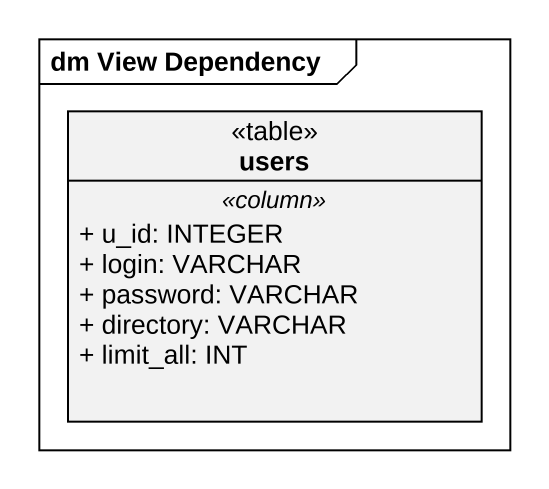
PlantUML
@startuml
mainframe dm View Dependency
hide circle
hide empty members
skinparam classAttributeIconSize 0
class users <<table>> {
  .. <<column>> ..
  + u_id: INTEGER
  + login: VARCHAR
  + password: VARCHAR
  + directory: VARCHAR
  + limit_all: INT
}
@enduml
